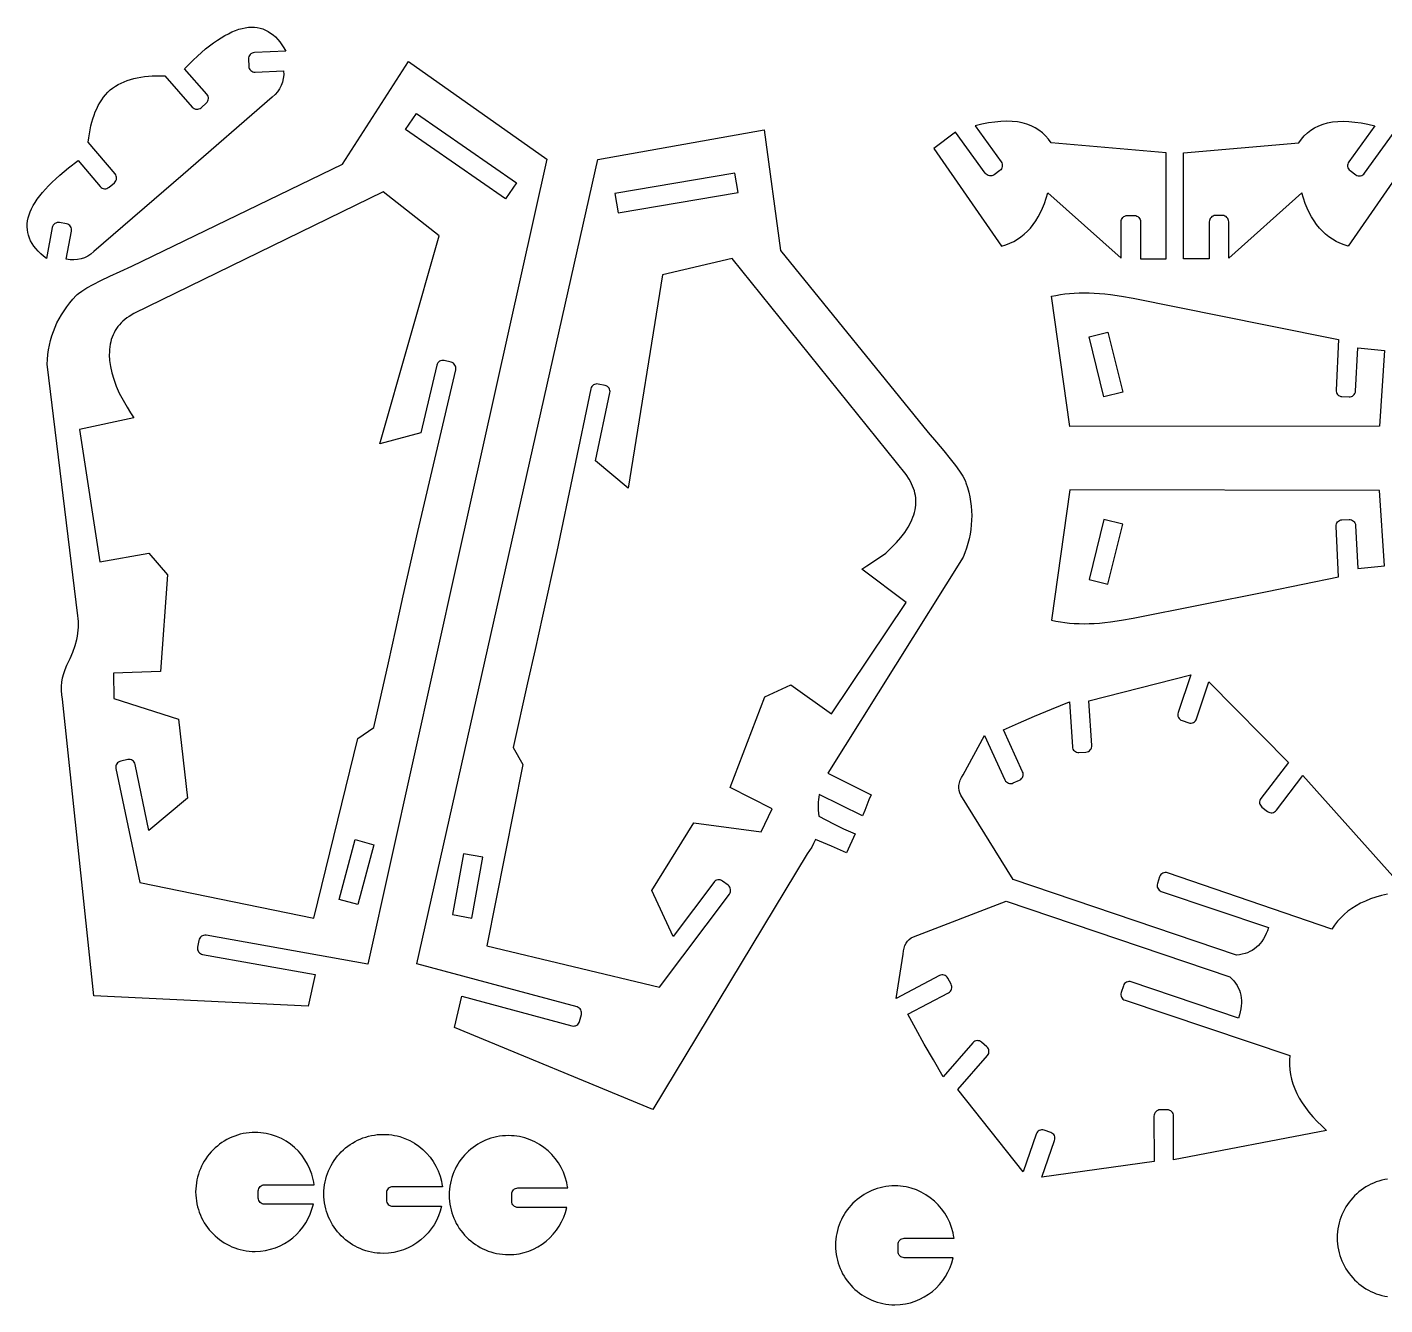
# Model space of a CAD drawing. Extents: x 0 to 427, y 0 to 378.
# Drawn here: x 0 to 203, y 9.3 to 200.3 of the extents above; entities that cross this region are included whole.
import ezdxf

# ---------------------------------------------------------------- set-up
doc = ezdxf.new("R2010")
doc.units = 0
doc.header["$MEASUREMENT"] = 0
doc.layers.add('DEFAULT_LAYER', color=1, linetype='Continuous')
doc.layers.add('HARLEY_1', color=1, linetype='Continuous')

msp = doc.modelspace()

# ---------------------------------------------------------------- linework, layer by layer
at = {"layer": 'DEFAULT_LAYER'}
msp.add_lwpolyline([(50.94, 60.28), (26.74, 64.57), (26.55, 64.59), (26.37, 64.56), (26.2, 64.5), (26.04, 64.42), (25.91, 64.3), (25.79, 64.16), (25.71, 64), (25.66, 63.82), (25.47, 62.78), (25.46, 62.59), (25.48, 62.41), (25.54, 62.24), (25.63, 62.08), (25.75, 61.94), (25.89, 61.83), (26.05, 61.75), (26.23, 61.7), (43.03, 58.71), (42.02, 54), (9.96, 55.51), (5.28, 99.88), (5.17, 100.52), (5.12, 101.16), (5.13, 101.79), (5.18, 102.43), (5.3, 103.06), (5.46, 103.69), (5.68, 104.31), (5.95, 104.93), (6.44, 105.93), (6.85, 106.91), (7.18, 107.87), (7.43, 108.8), (7.52, 109.26), (7.59, 109.72), (7.64, 110.17), (7.67, 110.61), (7.69, 111.05), (7.68, 111.49), (7.65, 111.92), (7.6, 112.34), (2.98, 149.92), (3.02, 150.65), (3.1, 151.38), (3.2, 152.09), (3.33, 152.79), (3.5, 153.48), (3.69, 154.15), (3.92, 154.81), (4.17, 155.46), (4.46, 156.09), (4.78, 156.72), (5.13, 157.33), (5.51, 157.92), (5.92, 158.51), (6.36, 159.08), (6.83, 159.64), (7.33, 160.19), (7.47, 160.33), (7.66, 160.49), (8.19, 160.87), (8.92, 161.32), (9.85, 161.84), (10.99, 162.42), (12.34, 163.08), (13.88, 163.8), (15.63, 164.6), (47.14, 179.85), (57.01, 195.18), (77.67, 180.59), (64.3, 120.44), (50.94, 60.28)], close=True, dxfattribs=at)
at = {"layer": 'HARLEY_1'}
for points in [[(12.39, 190.92), (12.78, 191.21), (13.19, 191.47), (13.61, 191.71), (14.04, 191.94), (14.49, 192.14), (14.96, 192.32), (15.45, 192.48), (15.95, 192.62), (16.46, 192.74), (17, 192.84), (17.55, 192.91), (18.12, 192.97), (18.7, 193.01), (19.3, 193.03), (19.92, 193.03), (20.56, 193.01), (24.69, 188.35), (24.82, 188.23), (24.98, 188.13), (25.15, 188.07), (25.33, 188.04), (25.51, 188.05), (25.68, 188.09), (25.85, 188.16), (26, 188.27), (26.79, 188.98), (26.92, 189.11), (27.02, 189.27), (27.08, 189.44), (27.1, 189.62), (27.1, 189.8), (27.06, 189.97), (26.98, 190.14), (26.87, 190.29), (23.51, 194.08), (24.81, 195.38), (25.44, 195.97), (26.06, 196.52), (26.67, 197.04), (27.27, 197.51), (27.86, 197.95), (28.43, 198.35), (28.99, 198.72), (29.54, 199.05), (30.08, 199.33), (30.61, 199.59), (31.12, 199.8), (31.63, 199.98), (32.12, 200.11), (32.6, 200.21), (33.07, 200.28), (33.52, 200.3), (33.97, 200.29), (34.4, 200.24), (34.82, 200.15), (35.23, 200.03), (35.63, 199.86), (36.02, 199.66), (36.39, 199.43), (36.76, 199.15), (37.11, 198.84), (37.45, 198.48), (37.77, 198.1), (38.09, 197.67), (38.39, 197.2), (38.68, 196.7), (33.98, 196.5), (33.79, 196.48), (33.62, 196.42), (33.46, 196.32), (33.33, 196.2), (33.22, 196.06), (33.14, 195.9), (33.09, 195.72), (33.08, 195.53), (33.12, 194.48), (33.15, 194.29), (33.21, 194.12), (33.31, 193.96), (33.43, 193.83), (33.57, 193.72), (33.73, 193.64), (33.91, 193.6), (34.1, 193.59), (38.34, 193.76), (38.35, 193.18), (38.29, 192.62), (38.17, 192.08), (37.98, 191.58), (37.74, 191.1), (37.43, 190.65), (37.05, 190.22), (36.62, 189.82), (23.33, 178.27), (9.99, 166.78), (9.54, 166.4), (9.06, 166.09), (8.57, 165.85), (8.06, 165.67), (7.53, 165.56), (6.99, 165.52), (6.43, 165.54), (5.84, 165.63), (6.63, 169.81), (6.65, 170), (6.62, 170.18), (6.57, 170.35), (6.48, 170.51), (6.37, 170.65), (6.23, 170.76), (6.07, 170.85), (5.89, 170.9), (4.85, 171.09), (4.66, 171.11), (4.48, 171.09), (4.31, 171.03), (4.15, 170.95), (4.01, 170.83), (3.9, 170.69), (3.81, 170.53), (3.76, 170.35), (2.89, 165.72), (2.43, 166.08), (2.02, 166.44), (1.64, 166.82), (1.3, 167.2), (1, 167.58), (0.74, 167.98), (0.52, 168.37), (0.34, 168.78), (0.2, 169.19), (0.09, 169.61), (0.03, 170.03), (0, 170.46), (0.01, 170.9), (0.06, 171.34), (0.15, 171.79), (0.28, 172.24), (0.45, 172.7), (0.66, 173.17), (0.91, 173.64), (1.19, 174.12), (1.52, 174.61), (1.88, 175.1), (2.28, 175.6), (2.72, 176.1), (3.2, 176.61), (3.72, 177.13), (4.28, 177.65), (4.88, 178.18), (5.51, 178.72), (6.19, 179.26), (7.65, 180.36), (10.92, 176.49), (11.06, 176.36), (11.21, 176.26), (11.38, 176.19), (11.56, 176.16), (11.74, 176.16), (11.92, 176.2), (12.08, 176.27), (12.24, 176.38), (13.05, 177.06), (13.18, 177.19), (13.28, 177.35), (13.34, 177.52), (13.37, 177.69), (13.37, 177.87), (13.33, 178.05), (13.26, 178.22), (13.16, 178.37), (9.14, 183.13), (9.21, 183.76), (9.3, 184.37), (9.41, 184.96), (9.53, 185.54), (9.67, 186.09), (9.82, 186.62), (10, 187.14), (10.19, 187.63), (10.4, 188.11), (10.63, 188.57), (10.87, 189), (11.14, 189.42), (11.42, 189.82), (11.72, 190.2), (12.04, 190.57), (12.38, 190.91), (12.39, 190.92)], [(73.17, 177.06), (71.51, 174.66), (56.54, 185.02), (58.21, 187.42), (73.17, 177.06)], [(85.29, 180.53), (110.18, 184.98), (112.62, 166.91), (134.68, 139.74), (135.93, 138.28), (137.02, 136.96), (137.96, 135.8), (138.75, 134.78), (139.37, 133.92), (139.85, 133.2), (140.17, 132.64), (140.27, 132.41), (140.33, 132.22), (140.56, 131.51), (140.75, 130.81), (140.9, 130.1), (141.03, 129.4), (141.12, 128.7), (141.17, 128), (141.2, 127.3), (141.19, 126.6), (141.14, 125.9), (141.07, 125.21), (140.96, 124.52), (140.82, 123.83), (140.64, 123.14), (140.43, 122.45), (140.19, 121.76), (139.92, 121.07), (119.67, 88.81), (126.15, 85.58), (125.83, 84.82), (125.51, 84.02), (125.2, 83.21), (124.88, 82.45), (118.39, 85.63), (118.32, 85.24), (118.27, 84.86), (118.24, 84.49), (118.23, 84.11), (118.26, 83.3), (118.32, 82.39), (120.55, 81.23), (122.03, 80.51), (123.78, 79.73), (122.5, 76.91), (120.22, 77.9), (119.06, 78.39), (117.86, 78.87), (117.57, 78.3), (117.28, 77.76), (116.96, 77.24), (116.62, 76.74), (93.55, 38.54), (63.88, 50.77), (64.96, 55.47), (81.44, 51.04), (81.63, 51.01), (81.81, 51.02), (81.99, 51.06), (82.15, 51.13), (82.3, 51.24), (82.42, 51.37), (82.52, 51.52), (82.59, 51.7), (82.86, 52.72), (82.89, 52.91), (82.89, 53.09), (82.84, 53.26), (82.77, 53.43), (82.66, 53.57), (82.53, 53.7), (82.38, 53.8), (82.2, 53.86), (58.24, 60.3), (85.29, 180.53)], [(145.66, 167.56), (146.29, 167.76), (146.9, 168), (147.47, 168.28), (148.02, 168.6), (148.55, 168.96), (149.05, 169.36), (149.52, 169.8), (149.97, 170.27), (150.39, 170.79), (150.78, 171.35), (151.15, 171.94), (151.49, 172.58), (151.8, 173.25), (152.09, 173.97), (152.35, 174.72), (152.59, 175.52), (163.53, 165.78), (163.53, 171.21), (163.55, 171.4), (163.6, 171.57), (163.69, 171.73), (163.8, 171.87), (163.94, 171.99), (164.1, 172.07), (164.27, 172.13), (164.46, 172.15), (165.52, 172.15), (165.71, 172.13), (165.88, 172.07), (166.04, 171.99), (166.18, 171.87), (166.29, 171.73), (166.38, 171.57), (166.43, 171.4), (166.45, 171.21), (166.45, 165.69), (170.28, 165.69), (170.28, 181.51), (153.06, 183), (152.67, 183.57), (152.24, 184.08), (151.76, 184.53), (151.25, 184.93), (150.69, 185.28), (150.08, 185.57), (149.44, 185.81), (148.75, 186), (148.02, 186.13), (147.25, 186.21), (146.43, 186.23), (145.57, 186.21), (144.67, 186.12), (143.72, 185.98), (142.73, 185.79), (141.7, 185.55), (145.59, 180.17), (145.69, 180.01), (145.75, 179.84), (145.77, 179.66), (145.76, 179.48), (145.71, 179.3), (145.64, 179.14), (145.53, 178.99), (145.39, 178.87), (144.53, 178.25), (144.37, 178.15), (144.19, 178.1), (144.02, 178.07), (143.84, 178.08), (143.66, 178.13), (143.5, 178.21), (143.35, 178.32), (143.23, 178.46), (138.78, 184.6), (135.55, 182.16), (145.66, 167.56)], [(87.86, 175.42), (88.35, 172.54), (106.3, 175.58), (105.81, 178.46), (87.86, 175.42)], [(16.82, 72.48), (42.83, 67.15), (49.43, 93.97), (51.82, 95.65), (54.01, 105.32), (55.1, 110.3), (56.19, 115.29), (58.38, 124.95), (64.07, 149.11), (64.09, 149.29), (64.08, 149.48), (64.03, 149.65), (63.95, 149.81), (63.84, 149.95), (63.71, 150.07), (63.55, 150.17), (63.37, 150.23), (62.34, 150.47), (62.16, 150.5), (61.98, 150.48), (61.8, 150.44), (61.64, 150.36), (61.5, 150.25), (61.38, 150.11), (61.28, 149.95), (61.22, 149.78), (58.84, 139.66), (52.71, 138.05), (61.61, 169.1), (53.2, 175.71), (15.96, 157.49), (15.25, 157.07), (14.92, 156.84), (14.61, 156.6), (14.32, 156.36), (14.05, 156.1), (13.8, 155.83), (13.57, 155.55), (13.36, 155.26), (13.17, 154.95), (12.99, 154.64), (12.84, 154.32), (12.7, 153.98), (12.58, 153.64), (12.49, 153.28), (12.41, 152.92), (12.35, 152.54), (12.31, 152.15), (12.29, 151.75), (12.28, 151.34), (12.33, 150.49), (12.46, 149.59), (12.67, 148.66), (12.95, 147.67), (13.31, 146.65), (13.74, 145.58), (14.93, 143.52), (15.46, 142.65), (15.95, 141.89), (7.84, 140.19), (10.87, 120.38), (18.2, 121.71), (21, 118.44), (19.95, 104), (12.9, 103.75), (12.95, 99.96), (22.6, 96.89), (23.99, 85.09), (18.19, 80.22), (16.14, 90.11), (16.09, 90.29), (16, 90.45), (15.88, 90.58), (15.74, 90.7), (15.58, 90.78), (15.41, 90.83), (15.23, 90.85), (15.04, 90.83), (14, 90.62), (13.83, 90.56), (13.67, 90.47), (13.53, 90.35), (13.42, 90.21), (13.33, 90.06), (13.28, 89.88), (13.26, 89.7), (13.28, 89.51), (16.82, 72.48)], [(94.54, 56.82), (104.97, 70.74), (105.07, 70.9), (105.13, 71.07), (105.15, 71.25), (105.15, 71.43), (105.1, 71.61), (105.03, 71.77), (104.92, 71.92), (104.78, 72.05), (103.94, 72.68), (103.78, 72.78), (103.6, 72.84), (103.42, 72.86), (103.25, 72.86), (103.07, 72.81), (102.91, 72.74), (102.76, 72.63), (102.63, 72.49), (96.58, 64.41), (93.4, 71.27), (99.66, 81.37), (109.7, 80.06), (111.35, 83.48), (105.08, 86.68), (110.25, 100.22), (114.17, 101.99), (120.25, 97.67), (131.39, 114.32), (124.77, 119.3), (125.53, 119.79), (126.38, 120.35), (128.34, 121.71), (129.18, 122.49), (129.94, 123.27), (130.61, 124.04), (131.19, 124.8), (131.69, 125.56), (132.1, 126.31), (132.27, 126.68), (132.42, 127.05), (132.55, 127.42), (132.65, 127.79), (132.74, 128.15), (132.8, 128.52), (132.84, 128.88), (132.86, 129.24), (132.85, 129.6), (132.83, 129.96), (132.78, 130.31), (132.71, 130.67), (132.62, 131.02), (132.51, 131.37), (132.37, 131.72), (132.22, 132.06), (132.04, 132.41), (131.84, 132.75), (131.38, 133.43), (105.37, 165.73), (94.96, 163.31), (89.85, 131.42), (84.98, 135.47), (87.11, 145.65), (87.13, 145.84), (87.11, 146.02), (87.06, 146.19), (86.98, 146.35), (86.87, 146.49), (86.73, 146.61), (86.57, 146.7), (86.39, 146.75), (85.36, 146.97), (85.17, 146.99), (84.99, 146.97), (84.82, 146.92), (84.66, 146.84), (84.52, 146.72), (84.4, 146.59), (84.31, 146.43), (84.25, 146.25), (79.16, 121.96), (77.04, 112.28), (75.92, 107.3), (74.79, 102.33), (72.67, 92.65), (74.12, 90.11), (68.73, 63.02), (94.54, 56.82)], [(155.85, 140.63), (153.14, 160.08), (153.78, 160.22), (154.45, 160.34), (155.13, 160.43), (155.82, 160.51), (156.53, 160.56), (157.25, 160.6), (157.99, 160.61), (158.75, 160.6), (159.52, 160.57), (160.3, 160.52), (161.1, 160.45), (161.92, 160.36), (163.6, 160.11), (165.34, 159.78), (185.36, 155.78), (196.03, 153.63), (195.66, 146.07), (195.67, 145.88), (195.71, 145.7), (195.79, 145.54), (195.9, 145.39), (196.03, 145.27), (196.19, 145.18), (196.36, 145.11), (196.54, 145.09), (197.6, 145.03), (197.79, 145.04), (197.96, 145.09), (198.13, 145.17), (198.27, 145.28), (198.39, 145.41), (198.48, 145.56), (198.55, 145.73), (198.58, 145.92), (198.9, 152.36), (202.89, 151.97), (202.14, 140.69), (155.85, 140.63)], [(158.73, 154.03), (161.56, 154.74), (163.79, 145.76), (160.95, 145.06), (158.73, 154.03)], [(153.14, 111.68), (153.78, 111.54), (154.45, 111.42), (155.13, 111.33), (155.82, 111.25), (156.53, 111.2), (157.25, 111.16), (157.99, 111.15), (158.75, 111.16), (159.52, 111.19), (160.3, 111.24), (161.1, 111.31), (161.92, 111.4), (163.6, 111.65), (165.34, 111.98), (185.36, 115.98), (196.03, 118.14), (195.66, 125.69), (195.67, 125.88), (195.71, 126.06), (195.79, 126.22), (195.9, 126.37), (196.03, 126.49), (196.19, 126.58), (196.36, 126.65), (196.54, 126.68), (197.6, 126.73), (197.79, 126.72), (197.96, 126.67), (198.13, 126.59), (198.27, 126.49), (198.39, 126.35), (198.48, 126.2), (198.55, 126.03), (198.58, 125.84), (198.9, 119.4), (202.89, 119.79), (202.14, 131.07), (155.85, 131.13), (153.14, 111.68)], [(158.73, 117.73), (161.56, 117.03), (163.79, 126), (160.95, 126.7), (158.73, 117.73)], [(49.44, 69.18), (46.62, 69.94), (49.01, 78.87), (51.83, 78.11), (49.44, 69.18)], [(63.6, 67.66), (66.48, 67.15), (68.1, 76.25), (65.22, 76.77), (63.6, 67.66)], [(179.79, 58.36), (180.1, 58.06), (180.39, 57.75), (180.64, 57.42), (180.86, 57.09), (181.05, 56.74), (181.21, 56.38), (181.34, 56.01), (181.43, 55.63), (181.5, 55.24), (181.53, 54.84), (181.53, 54.43), (181.5, 54.01), (181.44, 53.58), (181.34, 53.13), (181.22, 52.68), (181.06, 52.21), (165.05, 57.62), (164.87, 57.66), (164.69, 57.67), (164.51, 57.64), (164.34, 57.57), (164.19, 57.48), (164.06, 57.36), (163.95, 57.21), (163.87, 57.04), (163.53, 56.04), (163.49, 55.85), (163.49, 55.67), (163.52, 55.49), (163.58, 55.33), (163.68, 55.17), (163.8, 55.04), (163.95, 54.93), (164.12, 54.86), (188.75, 46.62), (188.7, 45.91), (188.7, 45.19), (188.75, 44.48), (188.86, 43.77), (189.01, 43.06), (189.22, 42.35), (189.49, 41.65), (189.8, 40.95), (190.17, 40.24), (190.6, 39.55), (191.07, 38.85), (191.6, 38.15), (192.19, 37.46), (192.82, 36.77), (193.51, 36.08), (194.25, 35.39), (171.38, 31.02), (171.37, 37.55), (171.35, 37.74), (171.29, 37.92), (171.2, 38.08), (171.09, 38.21), (170.95, 38.33), (170.79, 38.41), (170.62, 38.47), (170.43, 38.49), (169.38, 38.49), (169.19, 38.47), (169.01, 38.41), (168.85, 38.32), (168.72, 38.21), (168.6, 38.07), (168.52, 37.91), (168.46, 37.74), (168.44, 37.55), (168.48, 30.75), (151.69, 28.44), (153.59, 33.92), (153.63, 34.1), (153.64, 34.28), (153.61, 34.46), (153.55, 34.63), (153.45, 34.78), (153.33, 34.92), (153.18, 35.02), (153.01, 35.1), (152.02, 35.45), (151.83, 35.49), (151.65, 35.5), (151.47, 35.47), (151.3, 35.41), (151.15, 35.31), (151.02, 35.19), (150.91, 35.04), (150.83, 34.87), (148.9, 29.24), (139.14, 41.55), (143.55, 46.59), (143.66, 46.74), (143.74, 46.91), (143.78, 47.09), (143.78, 47.26), (143.75, 47.44), (143.69, 47.61), (143.6, 47.77), (143.47, 47.9), (142.67, 48.6), (142.52, 48.71), (142.35, 48.78), (142.17, 48.82), (142, 48.83), (141.82, 48.8), (141.65, 48.74), (141.49, 48.64), (141.35, 48.51), (136.95, 43.44), (135.48, 45.94), (134.1, 48.32), (132.82, 50.6), (131.64, 52.78), (137.73, 55.99), (137.88, 56.09), (138.01, 56.22), (138.11, 56.37), (138.18, 56.54), (138.22, 56.72), (138.22, 56.9), (138.19, 57.08), (138.12, 57.25), (137.63, 58.18), (137.52, 58.34), (137.39, 58.47), (137.24, 58.57), (137.07, 58.64), (136.9, 58.68), (136.72, 58.68), (136.54, 58.64), (136.36, 58.57), (129.92, 55.14), (130.94, 61.77), (130.99, 62.24), (131.08, 62.67), (131.21, 63.06), (131.39, 63.4), (131.61, 63.71), (131.87, 63.97), (132.17, 64.19), (132.51, 64.37), (146.36, 69.67), (179.79, 58.36)], [(42.78, 24.37), (35.48, 24.37), (35.29, 24.39), (35.12, 24.44), (34.96, 24.53), (34.82, 24.64), (34.71, 24.78), (34.62, 24.94), (34.57, 25.12), (34.55, 25.3), (34.55, 26.36), (34.57, 26.55), (34.62, 26.72), (34.71, 26.88), (34.82, 27.02), (34.96, 27.13), (35.12, 27.22), (35.29, 27.27), (35.48, 27.29), (42.91, 27.29), (42.85, 27.7), (42.77, 28.1), (42.56, 28.88), (42.28, 29.64), (41.93, 30.36), (41.53, 31.04), (41.06, 31.69), (40.55, 32.29), (39.98, 32.84), (39.37, 33.34), (38.72, 33.79), (38.02, 34.18), (37.29, 34.5), (36.53, 34.76), (36.14, 34.87), (35.74, 34.95), (35.33, 35.02), (34.92, 35.07), (34.5, 35.1), (34.08, 35.11), (33.63, 35.1), (33.17, 35.07), (32.73, 35.01), (32.29, 34.93), (31.86, 34.83), (31.44, 34.71), (31.03, 34.57), (30.62, 34.41), (30.23, 34.23), (29.85, 34.04), (29.47, 33.82), (29.11, 33.59), (28.76, 33.35), (28.43, 33.08), (28.11, 32.8), (27.8, 32.51), (27.5, 32.2), (27.22, 31.88), (26.96, 31.54), (26.71, 31.19), (26.48, 30.83), (26.27, 30.46), (26.07, 30.08), (25.89, 29.68), (25.73, 29.28), (25.59, 28.86), (25.47, 28.44), (25.37, 28.01), (25.29, 27.58), (25.24, 27.13), (25.2, 26.68), (25.19, 26.22), (25.2, 25.76), (25.24, 25.31), (25.29, 24.87), (25.37, 24.43), (25.47, 24), (25.59, 23.58), (25.73, 23.17), (25.89, 22.76), (26.07, 22.37), (26.27, 21.98), (26.48, 21.61), (26.71, 21.25), (26.96, 20.9), (27.22, 20.57), (27.5, 20.24), (27.8, 19.94), (28.11, 19.64), (28.43, 19.36), (28.76, 19.1), (29.11, 18.85), (29.47, 18.62), (29.85, 18.4), (30.23, 18.21), (30.62, 18.03), (31.03, 17.87), (31.44, 17.73), (31.86, 17.61), (32.29, 17.51), (32.73, 17.43), (33.17, 17.38), (33.63, 17.34), (34.08, 17.33), (34.87, 17.37), (35.64, 17.47), (36.39, 17.64), (37.11, 17.87), (37.81, 18.16), (38.47, 18.5), (39.11, 18.9), (39.7, 19.35), (40.25, 19.85), (40.77, 20.39), (41.23, 20.97), (41.65, 21.58), (42.02, 22.24), (42.33, 22.92), (42.58, 23.63), (42.78, 24.37)], [(61.94, 24.08), (61.75, 23.34), (61.5, 22.63), (61.18, 21.95), (60.82, 21.3), (60.4, 20.68), (59.93, 20.1), (59.42, 19.56), (58.87, 19.06), (58.27, 18.61), (57.64, 18.22), (56.98, 17.87), (56.28, 17.58), (55.56, 17.35), (54.81, 17.18), (54.04, 17.08), (53.25, 17.04), (52.79, 17.05), (52.34, 17.09), (51.9, 17.14), (51.46, 17.22), (51.03, 17.32), (50.61, 17.44), (50.19, 17.58), (49.79, 17.74), (49.4, 17.92), (49.01, 18.12), (48.64, 18.33), (48.28, 18.56), (47.93, 18.81), (47.59, 19.07), (47.27, 19.35), (46.96, 19.65), (46.67, 19.95), (46.39, 20.28), (46.13, 20.61), (45.88, 20.96), (45.65, 21.32), (45.43, 21.69), (45.24, 22.08), (45.06, 22.47), (44.9, 22.88), (44.76, 23.29), (44.64, 23.71), (44.54, 24.14), (44.46, 24.58), (44.4, 25.02), (44.37, 25.47), (44.36, 25.93), (44.37, 26.39), (44.4, 26.84), (44.46, 27.29), (44.54, 27.72), (44.64, 28.15), (44.76, 28.58), (44.9, 28.99), (45.06, 29.39), (45.24, 29.79), (45.43, 30.17), (45.65, 30.54), (45.88, 30.9), (46.13, 31.25), (46.39, 31.59), (46.67, 31.91), (46.96, 32.22), (47.27, 32.51), (47.59, 32.79), (47.93, 33.06), (48.28, 33.3), (48.64, 33.53), (49.01, 33.75), (49.4, 33.95), (49.79, 34.12), (50.19, 34.28), (50.61, 34.42), (51.03, 34.54), (51.46, 34.64), (51.9, 34.72), (52.34, 34.78), (52.79, 34.81), (53.25, 34.82), (53.67, 34.81), (54.09, 34.78), (54.5, 34.73), (54.9, 34.67), (55.3, 34.58), (55.7, 34.48), (56.46, 34.22), (57.19, 33.89), (57.88, 33.5), (58.54, 33.05), (59.15, 32.55), (59.72, 32), (60.23, 31.4), (60.69, 30.75), (61.1, 30.07), (61.44, 29.35), (61.72, 28.59), (61.93, 27.81), (62.01, 27.41), (62.08, 27), (54.65, 27), (54.46, 26.98), (54.29, 26.93), (54.13, 26.84), (53.99, 26.73), (53.87, 26.59), (53.79, 26.43), (53.73, 26.26), (53.71, 26.07), (53.71, 25.01), (53.73, 24.83), (53.79, 24.65), (53.87, 24.49), (53.99, 24.35), (54.13, 24.24), (54.29, 24.15), (54.46, 24.1), (54.65, 24.08), (61.94, 24.08)], [(80.66, 23.89), (73.37, 23.89), (73.18, 23.91), (73.01, 23.97), (72.85, 24.05), (72.71, 24.17), (72.59, 24.31), (72.51, 24.46), (72.45, 24.64), (72.43, 24.83), (72.43, 25.88), (72.45, 26.07), (72.51, 26.24), (72.59, 26.4), (72.71, 26.54), (72.85, 26.66), (73.01, 26.74), (73.18, 26.8), (73.37, 26.81), (80.8, 26.81), (80.73, 27.22), (80.65, 27.62), (80.44, 28.41), (80.16, 29.16), (79.82, 29.88), (79.41, 30.57), (78.95, 31.21), (78.44, 31.81), (77.87, 32.37), (77.26, 32.87), (76.6, 33.31), (75.91, 33.7), (75.18, 34.03), (74.42, 34.29), (74.02, 34.39), (73.62, 34.48), (73.22, 34.55), (72.81, 34.6), (72.39, 34.62), (71.97, 34.63), (71.51, 34.62), (71.06, 34.59), (70.62, 34.53), (70.18, 34.45), (69.75, 34.35), (69.33, 34.24), (68.91, 34.1), (68.51, 33.94), (68.12, 33.76), (67.73, 33.56), (67.36, 33.35), (67, 33.12), (66.65, 32.87), (66.31, 32.6), (65.99, 32.33), (65.68, 32.03), (65.39, 31.72), (65.11, 31.4), (64.85, 31.06), (64.6, 30.72), (64.37, 30.35), (64.15, 29.98), (63.96, 29.6), (63.78, 29.2), (63.62, 28.8), (63.48, 28.39), (63.36, 27.97), (63.26, 27.54), (63.18, 27.1), (63.12, 26.65), (63.09, 26.2), (63.08, 25.74), (63.09, 25.29), (63.12, 24.84), (63.18, 24.39), (63.26, 23.95), (63.36, 23.52), (63.48, 23.1), (63.62, 22.69), (63.78, 22.28), (63.96, 21.89), (64.15, 21.51), (64.37, 21.14), (64.6, 20.77), (64.85, 20.43), (65.11, 20.09), (65.39, 19.77), (65.68, 19.46), (65.99, 19.16), (66.31, 18.89), (66.65, 18.62), (67, 18.37), (67.36, 18.14), (67.73, 17.93), (68.12, 17.73), (68.51, 17.55), (68.91, 17.39), (69.33, 17.25), (69.75, 17.13), (70.18, 17.04), (70.62, 16.96), (71.06, 16.9), (71.51, 16.87), (71.97, 16.85), (72.76, 16.89), (73.53, 16.99), (74.28, 17.16), (75, 17.39), (75.7, 17.68), (76.36, 18.03), (76.99, 18.43), (77.59, 18.88), (78.14, 19.37), (78.65, 19.91), (79.12, 20.49), (79.54, 21.11), (79.9, 21.76), (80.22, 22.44), (80.47, 23.16), (80.66, 23.89)], [(138.42, 16.38), (131.12, 16.38), (130.93, 16.4), (130.76, 16.46), (130.6, 16.54), (130.46, 16.66), (130.35, 16.79), (130.26, 16.95), (130.2, 17.13), (130.18, 17.31), (130.18, 18.37), (130.2, 18.56), (130.26, 18.73), (130.35, 18.89), (130.46, 19.03), (130.6, 19.14), (130.76, 19.23), (130.93, 19.28), (131.12, 19.3), (138.55, 19.3), (138.48, 19.71), (138.41, 20.11), (138.19, 20.9), (137.91, 21.65), (137.57, 22.37), (137.16, 23.06), (136.7, 23.7), (136.19, 24.3), (135.62, 24.85), (135.01, 25.36), (134.35, 25.8), (133.66, 26.19), (132.93, 26.52), (132.17, 26.78), (131.78, 26.88), (131.38, 26.97), (130.97, 27.03), (130.56, 27.08), (130.14, 27.11), (129.72, 27.12), (129.26, 27.11), (128.81, 27.08), (128.37, 27.02), (127.93, 26.94), (127.5, 26.84), (127.08, 26.72), (126.66, 26.58), (126.26, 26.42), (125.87, 26.25), (125.48, 26.05), (125.11, 25.84), (124.75, 25.61), (124.4, 25.36), (124.07, 25.09), (123.74, 24.81), (123.43, 24.52), (123.14, 24.21), (122.86, 23.89), (122.6, 23.55), (122.35, 23.2), (122.12, 22.84), (121.9, 22.47), (121.71, 22.09), (121.53, 21.69), (121.37, 21.29), (121.23, 20.88), (121.11, 20.46), (121.01, 20.02), (120.93, 19.59), (120.88, 19.14), (120.84, 18.69), (120.83, 18.23), (120.84, 17.78), (120.88, 17.32), (120.93, 16.88), (121.01, 16.44), (121.11, 16.01), (121.23, 15.59), (121.37, 15.18), (121.53, 14.77), (121.71, 14.38), (121.9, 14), (122.12, 13.62), (122.35, 13.26), (122.6, 12.91), (122.86, 12.58), (123.14, 12.26), (123.43, 11.95), (123.74, 11.65), (124.07, 11.37), (124.4, 11.11), (124.75, 10.86), (125.11, 10.63), (125.48, 10.42), (125.87, 10.22), (126.26, 10.04), (126.66, 9.88), (127.08, 9.74), (127.5, 9.62), (127.93, 9.52), (128.37, 9.45), (128.81, 9.39), (129.26, 9.36), (129.72, 9.34), (130.51, 9.38), (131.28, 9.48), (132.03, 9.65), (132.75, 9.88), (133.45, 10.17), (134.11, 10.52), (134.74, 10.92), (135.34, 11.36), (135.89, 11.86), (136.4, 12.4), (136.87, 12.98), (137.29, 13.6), (137.65, 14.25), (137.97, 14.93), (138.22, 15.64), (138.42, 16.38)]]:
    msp.add_lwpolyline(points, close=True, dxfattribs=at)
for points in [[(207.6, 182.16), (197.49, 167.56), (196.86, 167.76), (196.25, 168), (195.68, 168.28), (195.13, 168.6), (194.6, 168.96), (194.1, 169.36), (193.63, 169.8), (193.18, 170.27), (192.76, 170.79), (192.37, 171.35), (192, 171.94), (191.66, 172.58), (191.35, 173.25), (191.06, 173.97), (190.8, 174.72), (190.56, 175.52), (179.62, 165.78), (179.62, 171.21), (179.6, 171.4), (179.55, 171.57), (179.46, 171.73), (179.35, 171.87), (179.21, 171.99), (179.05, 172.07), (178.88, 172.13), (178.69, 172.15), (177.63, 172.15), (177.45, 172.13), (177.27, 172.07), (177.11, 171.99), (176.97, 171.87), (176.86, 171.73), (176.77, 171.57), (176.72, 171.4), (176.7, 171.21), (176.7, 165.69), (172.87, 165.69), (172.87, 181.51), (172.87, 181.51), (190.09, 183), (190.48, 183.57), (190.91, 184.08), (191.39, 184.53), (191.9, 184.93), (192.46, 185.28), (193.07, 185.57), (193.71, 185.81), (194.4, 186), (195.13, 186.13), (195.91, 186.21), (196.72, 186.23), (197.58, 186.21), (198.48, 186.12), (199.43, 185.98), (200.42, 185.79), (201.45, 185.55), (197.56, 180.17), (197.46, 180.01), (197.4, 179.84), (197.38, 179.66), (197.39, 179.48), (197.44, 179.3), (197.51, 179.14), (197.62, 178.99), (197.76, 178.87), (198.62, 178.25), (198.78, 178.15), (198.96, 178.1), (199.13, 178.07), (199.31, 178.08), (199.49, 178.13), (199.65, 178.21), (199.8, 178.32), (199.92, 178.46), (204.37, 184.6)], [(203.34, 70.7), (202.46, 70.5), (201.62, 70.27), (200.81, 70), (200.05, 69.7), (199.33, 69.37), (198.66, 69), (198.02, 68.6), (197.42, 68.17), (196.87, 67.7), (196.35, 67.2), (195.88, 66.67), (195.44, 66.1), (195.05, 65.49), (170.48, 73.9), (170.29, 73.95), (170.11, 73.95), (169.93, 73.92), (169.76, 73.86), (169.61, 73.76), (169.48, 73.64), (169.37, 73.49), (169.29, 73.32), (168.95, 72.32), (168.91, 72.14), (168.91, 71.95), (168.94, 71.78), (169, 71.61), (169.1, 71.46), (169.22, 71.32), (169.37, 71.22), (169.54, 71.14), (185.55, 65.73), (185.39, 65.26), (185.21, 64.82), (185.02, 64.41), (184.8, 64.03), (184.57, 63.67), (184.32, 63.35), (184.05, 63.05), (183.77, 62.78), (183.46, 62.53), (183.14, 62.32), (182.79, 62.13), (182.43, 61.97), (182.05, 61.84), (181.65, 61.73), (181.24, 61.66), (180.8, 61.61), (147.37, 72.91), (139.58, 85.52), (139.42, 85.88), (139.32, 86.24), (139.27, 86.6), (139.28, 86.98), (139.35, 87.36), (139.48, 87.75), (139.66, 88.14), (139.91, 88.55), (143.12, 94.43), (143.12, 94.43), (146.16, 87.8), (146.26, 87.63), (146.38, 87.5), (146.53, 87.39), (146.69, 87.31), (146.86, 87.27), (147.04, 87.25), (147.22, 87.28), (147.4, 87.34), (148.36, 87.78), (148.52, 87.88), (148.66, 88), (148.77, 88.15), (148.84, 88.31), (148.89, 88.48), (148.9, 88.66), (148.88, 88.84), (148.81, 89.02), (145.93, 95.27), (148.19, 96.28), (150.59, 97.32), (153.13, 98.38), (155.81, 99.46), (156.24, 92.76), (156.27, 92.58), (156.33, 92.41), (156.43, 92.25), (156.55, 92.12), (156.7, 92.02), (156.86, 91.94), (157.04, 91.9), (157.23, 91.89), (158.28, 91.96), (158.47, 91.99), (158.64, 92.06), (158.79, 92.16), (158.92, 92.28), (159.03, 92.43), (159.1, 92.59), (159.14, 92.77), (159.15, 92.96), (158.7, 99.64), (173.93, 103.5), (172.04, 97.85), (172, 97.67), (172, 97.49), (172.03, 97.31), (172.1, 97.14), (172.19, 96.99), (172.32, 96.86), (172.46, 96.75), (172.64, 96.67), (173.64, 96.34), (173.82, 96.3), (174.01, 96.3), (174.18, 96.33), (174.35, 96.4), (174.5, 96.49), (174.63, 96.62), (174.74, 96.77), (174.82, 96.94), (176.64, 102.44), (188.57, 90.41), (184.42, 85.03), (184.32, 84.87), (184.26, 84.7), (184.23, 84.52), (184.23, 84.34), (184.27, 84.17), (184.35, 84), (184.45, 83.85), (184.59, 83.72), (185.43, 83.08), (185.59, 82.98), (185.76, 82.92), (185.94, 82.89), (186.12, 82.9), (186.29, 82.94), (186.46, 83.01), (186.61, 83.12), (186.74, 83.26), (190.71, 88.44), (206.24, 71.09)], [(203.37, 28.15), (202.94, 28.07), (202.51, 27.97), (202.08, 27.85), (201.67, 27.71), (201.27, 27.55), (200.87, 27.37), (200.49, 27.18), (200.12, 26.96), (199.76, 26.73), (199.41, 26.48), (199.07, 26.22), (198.75, 25.94), (198.44, 25.65), (198.15, 25.34), (197.87, 25.01), (197.6, 24.68), (197.36, 24.33), (197.12, 23.97), (196.91, 23.6), (196.71, 23.21), (196.54, 22.82), (196.38, 22.42), (196.24, 22), (196.12, 21.58), (196.02, 21.15), (195.94, 20.71), (195.88, 20.27), (195.85, 19.82), (195.84, 19.36), (195.85, 18.9), (195.88, 18.45), (195.94, 18.01), (196.02, 17.57), (196.12, 17.14), (196.24, 16.72), (196.38, 16.3), (196.54, 15.9), (196.71, 15.51), (196.91, 15.12), (197.12, 14.75), (197.36, 14.39), (197.6, 14.04), (197.87, 13.71), (198.15, 13.38), (198.44, 13.07), (198.75, 12.78), (199.07, 12.5), (199.41, 12.24), (199.76, 11.99), (200.12, 11.76), (200.49, 11.54), (200.87, 11.35), (201.27, 11.17), (201.67, 11.01), (202.08, 10.87), (202.51, 10.75), (202.94, 10.65), (203.37, 10.57)]]:
    msp.add_lwpolyline(points, dxfattribs=at)

doc.saveas('drawing.dxf')
